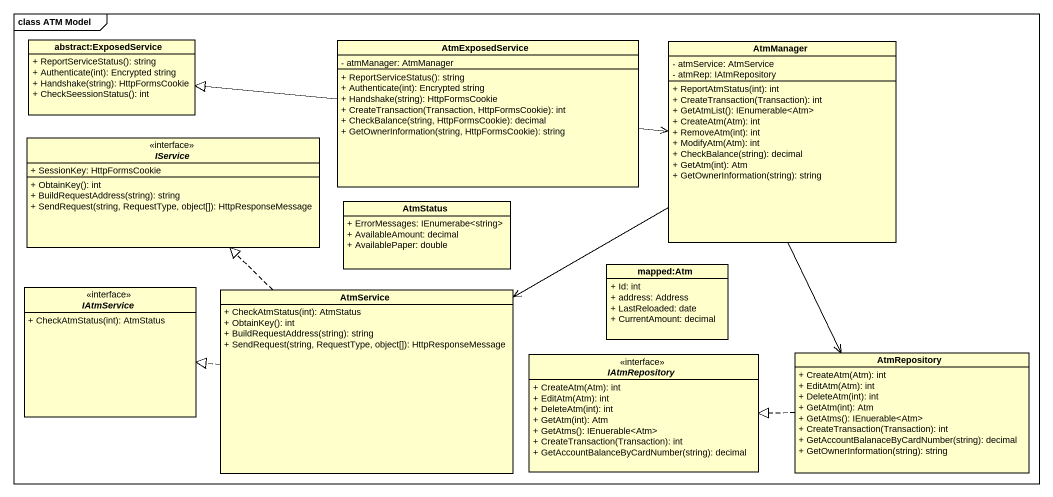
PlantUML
@startuml
mainframe class ATM Model
hide circle
hide empty members
skinparam classAttributeIconSize 0
class "abstract:ExposedService" as abstract_ExposedService {
  + ReportServiceStatus(): string
  + Authenticate(int): Encrypted string
  + Handshake(string): HttpFormsCookie
  + CheckSeessionStatus(): int
}
class AtmExposedService {
  - atmManager: AtmManager
  + ReportServiceStatus(): string
  + Authenticate(int): Encrypted string
  + Handshake(string): HttpFormsCookie
  + CreateTransaction(Transaction, HttpFormsCookie): int
  + CheckBalance(string, HttpFormsCookie): decimal
  + GetOwnerInformation(string, HttpFormsCookie): string
}
class AtmManager {
  - atmService: AtmService
  - atmRep: IAtmRepository
  + ReportAtmStatus(int): int
  + CreateTransaction(Transaction): int
  + GetAtmList(): IEnumerable<Atm>
  + CreateAtm(Atm): int
  + RemoveAtm(int): int
  + ModifyAtm(Atm): int
  + CheckBalance(string): decimal
  + GetAtm(int): Atm
  + GetOwnerInformation(string): string
}
interface IService {
  + SessionKey: HttpFormsCookie
  + ObtainKey(): int
  + BuildRequestAddress(string): string
  + SendRequest(string, RequestType, object[]): HttpResponseMessage
}
class AtmStatus {
  + ErrorMessages: IEnumerabe<string>
  + AvailableAmount: decimal
  + AvailablePaper: double
}
class "mapped:Atm" as mapped_Atm {
  + Id: int
  + address: Address
  + LastReloaded: date
  + CurrentAmount: decimal
}
interface IAtmService {
  + CheckAtmStatus(int): AtmStatus
}
class AtmService {
  + CheckAtmStatus(int): AtmStatus
  + ObtainKey(): int
  + BuildRequestAddress(string): string
  + SendRequest(string, RequestType, object[]): HttpResponseMessage
}
class AtmRepository {
  + CreateAtm(Atm): int
  + EditAtm(Atm): int
  + DeleteAtm(int): int
  + GetAtm(int): Atm
  + GetAtms(): IEnuerable<Atm>
  + CreateTransaction(Transaction): int
  + GetAccountBalanaceByCardNumber(string): decimal
  + GetOwnerInformation(string): string
}
interface IAtmRepository {
  + CreateAtm(Atm): int
  + EditAtm(Atm): int
  + DeleteAtm(int): int
  + GetAtm(int): Atm
  + GetAtms(): IEnuerable<Atm>
  + CreateTransaction(Transaction): int
  + GetAccountBalanceByCardNumber(string): decimal
}
AtmExposedService -left-|> abstract_ExposedService
AtmExposedService -right-> AtmManager
AtmManager -left-> AtmService
AtmManager --> AtmRepository
AtmService .up.|> IService
AtmService .left.|> IAtmService
AtmRepository .left.|> IAtmRepository
@enduml
